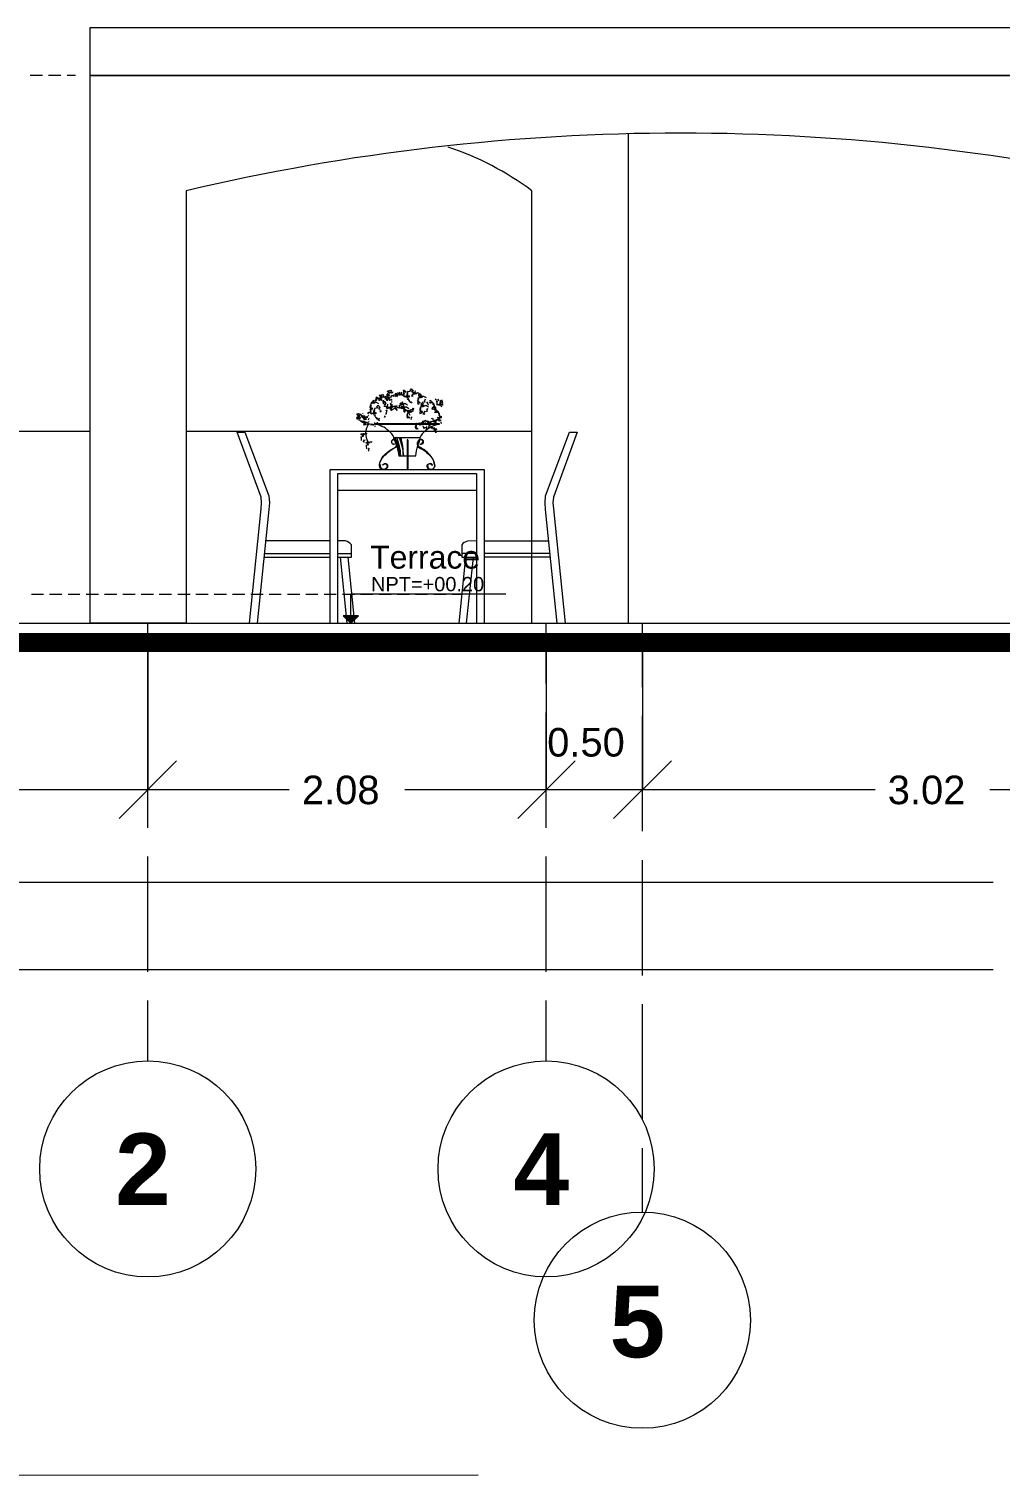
# Model space of a CAD drawing. Header units: metres. Extents: x 14 to 155, y 0 to 125.
# Drawn here: x 38.7 to 43.76, y 59.73 to 67.26 of the extents above; entities that cross this region are included whole.
import ezdxf

# ---------------------------------------------------------------- set-up
doc = ezdxf.new("R2010")
doc.units = ezdxf.units.M
doc.layers.add('PDF3_Geometry', color=9, linetype='Continuous', true_color=0x808080)
doc.layers.add('PDF3_Solid Fills', color=7, linetype='Continuous')
doc.layers.add('PDF3_Text', color=255, linetype='Continuous')
doc.styles.add('PDF Arial', font='arial.ttf')
doc.styles.add('PDF Arial Bold', font='arialbd.ttf')

msp = doc.modelspace()

# ---------------------------------------------------------------- linework, layer by layer
at = {"layer": 'PDF3_Geometry', "color": 0, "lineweight": 5}
msp.add_lwpolyline([(39.0215, 67.2695), (45.1685, 67.2697), (45.1685, 67.0201), (39.0215, 67.0198)], close=True, dxfattribs=at)
at = {"layer": 'PDF3_Geometry', "color": 0, "lineweight": 0}
for points in [[(38.7734, 67.0198), (38.7094, 67.0198)], [(38.8694, 67.0198), (38.8054, 67.0198)], [(38.9462, 67.0198), (38.9014, 67.0198)], [(40.5035, 65.3284), (40.5067, 65.3268), (40.5083, 65.3284), (40.5067, 65.3316), (40.5083, 65.3332), (40.5131, 65.3332), (40.5131, 65.3379), (40.5099, 65.3411), (40.5131, 65.3427), (40.5163, 65.3443), (40.5163, 65.3427), (40.5163, 65.3395), (40.521, 65.3395), (40.5243, 65.3395), (40.521, 65.3411), (40.521, 65.3363), (40.5243, 65.3363), (40.5259, 65.3411)], [(40.5195, 65.3427), (40.5115, 65.3459)], [(40.5195, 65.3411), (40.5163, 65.3459)], [(40.5258, 65.3268), (40.5274, 65.3316), (40.5242, 65.3348), (40.5274, 65.3363), (40.529, 65.3396), (40.529, 65.3363), (40.529, 65.3332), (40.5338, 65.3332), (40.5387, 65.3348), (40.5354, 65.3348), (40.5354, 65.33), (40.5387, 65.33), (40.5403, 65.3348), (40.5322, 65.3396), (40.529, 65.3444)], [(40.5258, 65.354), (40.5274, 65.3508), (40.5322, 65.354), (40.5274, 65.3556), (40.5354, 65.3556), (40.5338, 65.3508), (40.5338, 65.346), (40.5419, 65.3444), (40.5435, 65.3476), (40.5387, 65.346), (40.5371, 65.3476), (40.5403, 65.3508), (40.5338, 65.3508), (40.5419, 65.3588), (40.545, 65.3572), (40.545, 65.354), (40.5482, 65.354), (40.5498, 65.3588)], [(40.5466, 65.3603), (40.5498, 65.3556), (40.545, 65.3556), (40.5482, 65.3508), (40.5498, 65.3524), (40.5514, 65.3508), (40.5498, 65.3492), (40.5498, 65.346), (40.553, 65.346), (40.5579, 65.3492), (40.5563, 65.3508), (40.5611, 65.3492), (40.5611, 65.3444)], [(40.585, 65.3411), (40.5786, 65.3427), (40.577, 65.3379), (40.5738, 65.3379), (40.5754, 65.3411), (40.5706, 65.3427), (40.5643, 65.3348), (40.5643, 65.33), (40.5706, 65.3284), (40.5738, 65.3332), (40.569, 65.33), (40.5675, 65.3316), (40.569, 65.3348), (40.5643, 65.3348), (40.5659, 65.3395), (40.5579, 65.3395), (40.5611, 65.3379)], [(40.5675, 65.3492), (40.5675, 65.354), (40.5659, 65.3572), (40.5675, 65.3588), (40.5706, 65.3603), (40.5706, 65.3588), (40.5706, 65.3556), (40.5754, 65.3556), (40.5786, 65.3556), (40.5754, 65.3572), (40.5754, 65.3524), (40.5786, 65.3524), (40.5803, 65.3572), (40.5738, 65.3603), (40.5706, 65.3668)], [(40.5675, 65.3764), (40.569, 65.3732), (40.5722, 65.3764), (40.569, 65.378), (40.577, 65.378), (40.5754, 65.3732), (40.5754, 65.3684), (40.5819, 65.3668), (40.5851, 65.37), (40.5803, 65.3684), (40.5786, 65.37), (40.5803, 65.3732), (40.5754, 65.3732), (40.5819, 65.3812), (40.5867, 65.3796), (40.5851, 65.3764), (40.5883, 65.3764), (40.5899, 65.3812)], [(40.569, 65.3444), (40.5738, 65.3492), (40.577, 65.3444), (40.5786, 65.3396)], [(40.5867, 65.3828), (40.5899, 65.378), (40.5867, 65.378), (40.5883, 65.3732), (40.5899, 65.3748), (40.5915, 65.3732), (40.5899, 65.3716), (40.5899, 65.3684), (40.593, 65.3684), (40.5978, 65.3716), (40.5978, 65.3732)], [(40.5867, 65.3524), (40.5867, 65.3444)], [(40.5915, 65.346), (40.5883, 65.3524)], [(40.5946, 65.3524), (40.5915, 65.354), (40.5994, 65.354), (40.5978, 65.3492)], [(40.6026, 65.3508), (40.5978, 65.3492), (40.6042, 65.3572)], [(40.6043, 65.3572), (40.6091, 65.3556), (40.6075, 65.3524), (40.6123, 65.3524), (40.6139, 65.3572)], [(40.6075, 65.3635), (40.6091, 65.3604), (40.6123, 65.3635), (40.6091, 65.3651), (40.617, 65.3651), (40.6155, 65.3604), (40.6155, 65.3556), (40.6234, 65.354), (40.625, 65.3588), (40.6202, 65.3572), (40.6186, 65.3572), (40.6202, 65.3619), (40.6155, 65.3604), (40.6218, 65.3684)], [(40.6107, 65.3604), (40.6123, 65.3556), (40.6091, 65.354), (40.6107, 65.3508), (40.6139, 65.3524), (40.6139, 65.3492), (40.6139, 65.3475)], [(40.6218, 65.3476), (40.6202, 65.3492)], [(40.6218, 65.3683), (40.6266, 65.3667)], [(40.6267, 65.3667), (40.6251, 65.3635), (40.6299, 65.3635), (40.6315, 65.3683)], [(40.6283, 65.3716), (40.6315, 65.3668), (40.6267, 65.3652), (40.6283, 65.3604), (40.6315, 65.3636), (40.6315, 65.3604), (40.6315, 65.3588), (40.6315, 65.3572), (40.6331, 65.3556), (40.6395, 65.3588), (40.6379, 65.3604)], [(40.6395, 65.3716), (40.6426, 65.3668), (40.6379, 65.3652)], [(40.6379, 65.3651), (40.6411, 65.3619), (40.6426, 65.3635), (40.6442, 65.3619), (40.6426, 65.3604), (40.6426, 65.3572), (40.6458, 65.3556), (40.6506, 65.3588), (40.649, 65.3604)], [(40.6411, 65.3651), (40.6426, 65.3699)], [(40.6555, 65.3844), (40.6539, 65.3796), (40.6507, 65.3828), (40.6539, 65.3748), (40.6571, 65.378), (40.6507, 65.37), (40.6539, 65.3651), (40.6571, 65.3667), (40.6571, 65.3635), (40.6523, 65.3604), (40.6555, 65.3572), (40.6539, 65.3508), (40.6571, 65.3492), (40.6619, 65.3476), (40.6619, 65.3524), (40.6666, 65.3508), (40.6651, 65.3476), (40.6682, 65.3476)], [(40.6682, 65.3604), (40.6698, 65.3619), (40.673, 65.3619), (40.6746, 65.3604), (40.673, 65.354), (40.6714, 65.354), (40.673, 65.3508)], [(40.6731, 65.3635), (40.6763, 65.3635), (40.6763, 65.3604), (40.6731, 65.3588), (40.6731, 65.3556), (40.6683, 65.3524), (40.6699, 65.3492), (40.6715, 65.3475), (40.6731, 65.3492), (40.6747, 65.3524), (40.6779, 65.3508), (40.6811, 65.3492), (40.6795, 65.3492), (40.6795, 65.354), (40.6827, 65.3524), (40.6827, 65.346), (40.6747, 65.346), (40.6699, 65.3428)], [(40.6714, 65.3667), (40.673, 65.3635)], [(40.6795, 65.3732), (40.6747, 65.3748), (40.6747, 65.37), (40.6715, 65.3668)], [(40.6922, 65.3764), (40.6794, 65.3732)], [(40.6922, 65.3763), (40.6875, 65.3796), (40.6859, 65.3812), (40.6875, 65.3828), (40.6875, 65.3844), (40.6875, 65.3828), (40.6906, 65.3844), (40.6906, 65.386), (40.6891, 65.3875), (40.6906, 65.3891), (40.6954, 65.3875), (40.6986, 65.3875)], [(40.7051, 65.37), (40.7019, 65.3652), (40.7067, 65.3636), (40.7067, 65.3589), (40.7019, 65.3604), (40.6955, 65.354), (40.7003, 65.3524), (40.7019, 65.354), (40.6987, 65.3492), (40.6971, 65.3508)], [(40.7003, 65.37), (40.6987, 65.3732), (40.7019, 65.378), (40.7051, 65.378), (40.7019, 65.3828), (40.6987, 65.3828), (40.6987, 65.3876)], [(40.7051, 65.3667), (40.7003, 65.3699)], [(40.7178, 65.3748), (40.7131, 65.3764), (40.7115, 65.3732), (40.7099, 65.37), (40.7131, 65.3716), (40.7162, 65.3716), (40.7178, 65.3668), (40.7178, 65.3636), (40.7146, 65.3652), (40.7194, 65.3668), (40.721, 65.3636), (40.7162, 65.3604), (40.7115, 65.3668), (40.705, 65.37)], [(40.7419, 65.3588), (40.7308, 65.3667), (40.7259, 65.3667), (40.7275, 65.3715)], [(40.7355, 65.3524), (40.7323, 65.3476), (40.7371, 65.3476), (40.7371, 65.3412), (40.7323, 65.3428), (40.7259, 65.3379), (40.7307, 65.3364), (40.7323, 65.3364), (40.7291, 65.3332), (40.7275, 65.3348), (40.7275, 65.3284), (40.7307, 65.3284), (40.7275, 65.3236), (40.7259, 65.3268), (40.7275, 65.3188)], [(40.7402, 65.3588), (40.7371, 65.3604), (40.7323, 65.3604), (40.7323, 65.3572), (40.7307, 65.3556), (40.729, 65.3556), (40.7307, 65.3556)], [(40.7467, 65.3572), (40.7435, 65.3588), (40.7419, 65.3556), (40.7403, 65.3524), (40.7435, 65.354), (40.7451, 65.354), (40.7483, 65.3508), (40.7467, 65.346), (40.7451, 65.3476), (40.7499, 65.3508), (40.7515, 65.3476), (40.7467, 65.3427), (40.7419, 65.3492), (40.7356, 65.3524)], [(40.7371, 65.3604), (40.7371, 65.3604)], [(40.7451, 65.354), (40.7403, 65.3556), (40.7403, 65.3588)], [(40.7563, 65.3492), (40.7579, 65.354)], [(40.7723, 65.3427), (40.7595, 65.3491), (40.7563, 65.3491)], [(40.481, 65.2675), (40.4762, 65.2659), (40.4683, 65.2596), (40.473, 65.2675), (40.481, 65.2675), (40.4794, 65.2627)], [(40.4874, 65.3203), (40.4842, 65.3155), (40.489, 65.3155), (40.489, 65.3108), (40.4842, 65.3123), (40.4794, 65.3059), (40.4826, 65.3043), (40.4842, 65.3059), (40.481, 65.3011), (40.4794, 65.3027), (40.4794, 65.2979), (40.4826, 65.2963), (40.481, 65.2915), (40.4778, 65.2963), (40.481, 65.2883), (40.4842, 65.2899), (40.4778, 65.282), (40.481, 65.2788), (40.4826, 65.2804), (40.4842, 65.2771), (40.4794, 65.2739), (40.4826, 65.2691), (40.4794, 65.2627), (40.4842, 65.2612), (40.489, 65.2596), (40.489, 65.2643), (40.4938, 65.2627)], [(40.4923, 65.3219), (40.4955, 65.3219), (40.4986, 65.3235), (40.5002, 65.3187), (40.5002, 65.3139), (40.4986, 65.3171), (40.5018, 65.3187), (40.5034, 65.3155), (40.4986, 65.3123), (40.4939, 65.3187), (40.4875, 65.3203)], [(40.5034, 65.3284), (40.5002, 65.3252), (40.4955, 65.3284), (40.4939, 65.3252), (40.4923, 65.322)], [(40.5002, 65.2771), (40.5018, 65.2755), (40.5034, 65.2739), (40.5002, 65.2723), (40.5002, 65.2675), (40.4955, 65.2659), (40.497, 65.2627), (40.4986, 65.2596), (40.5002, 65.2627), (40.5018, 65.2643), (40.505, 65.2643), (40.5082, 65.2612), (40.505, 65.2612), (40.5066, 65.2659), (40.5098, 65.2659), (40.5098, 65.2596), (40.5018, 65.2596), (40.497, 65.2548)], [(40.4955, 65.2723), (40.497, 65.2739), (40.5002, 65.2755), (40.5018, 65.2723), (40.4986, 65.2659), (40.497, 65.2675), (40.5002, 65.2643)], [(40.5195, 65.2899), (40.505, 65.2868), (40.5018, 65.2868), (40.5018, 65.282), (40.4986, 65.2788), (40.5002, 65.2772)], [(40.5242, 65.3108), (40.513, 65.3171), (40.5082, 65.3187), (40.5098, 65.3235), (40.5082, 65.3283), (40.5098, 65.3283), (40.513, 65.33)], [(40.5258, 65.2996), (40.5226, 65.3012), (40.5179, 65.3012), (40.5163, 65.3012), (40.5179, 65.298), (40.5147, 65.2964), (40.513, 65.2932), (40.5147, 65.2932), (40.5195, 65.29)], [(40.5131, 65.33), (40.5147, 65.3316), (40.5131, 65.3332)], [(40.5226, 65.3012), (40.5226, 65.3012)], [(40.5322, 65.2788), (40.5274, 65.282), (40.5258, 65.2868), (40.529, 65.2915), (40.5322, 65.2899), (40.529, 65.2947), (40.5258, 65.2963), (40.5258, 65.2995)], [(40.5322, 65.2723), (40.537, 65.2707), (40.5354, 65.2755)], [(40.5355, 65.2675), (40.5323, 65.2723)], [(40.5466, 65.3139), (40.545, 65.3171)], [(40.5466, 65.3171), (40.5546, 65.3203), (40.5466, 65.3219), (40.5466, 65.33), (40.5514, 65.3235), (40.5546, 65.3203), (40.5546, 65.3251), (40.5578, 65.3219), (40.5562, 65.3155), (40.5611, 65.3139), (40.5578, 65.3123)], [(40.5611, 65.3108), (40.5611, 65.3123), (40.5611, 65.3108), (40.5579, 65.3123), (40.5579, 65.3092), (40.5579, 65.3044), (40.5467, 65.3139)], [(40.5514, 65.2996), (40.5594, 65.2996), (40.5594, 65.2948), (40.5562, 65.298), (40.5546, 65.298)], [(40.5562, 65.3379), (40.5578, 65.3348), (40.561, 65.3379)], [(40.5595, 65.258), (40.5643, 65.2596), (40.5643, 65.2659), (40.5675, 65.2788)], [(40.5643, 65.2883), (40.5675, 65.2899), (40.5675, 65.2852), (40.5659, 65.2931), (40.5675, 65.2995), (40.5691, 65.2931), (40.5706, 65.2979), (40.5706, 65.3044), (40.5738, 65.3092)], [(40.5738, 65.2915), (40.5738, 65.2883), (40.5786, 65.2915), (40.5738, 65.2931), (40.5834, 65.2931), (40.5818, 65.2883), (40.5818, 65.2852), (40.5883, 65.2819)], [(40.5786, 65.3395), (40.5754, 65.3395), (40.577, 65.3348), (40.5786, 65.3364), (40.5802, 65.3348), (40.5786, 65.3332), (40.5802, 65.33), (40.5818, 65.33)], [(40.5819, 65.33), (40.5883, 65.3332), (40.5867, 65.3348), (40.5899, 65.3332), (40.5915, 65.3284)], [(40.5883, 65.282), (40.5899, 65.2868), (40.5867, 65.2852), (40.5851, 65.2852), (40.5867, 65.2899), (40.5819, 65.2883), (40.5883, 65.2979), (40.5915, 65.2947), (40.5915, 65.2915), (40.5946, 65.2931)], [(40.5867, 65.2979), (40.5915, 65.3027), (40.5931, 65.2995), (40.5962, 65.2947), (40.5931, 65.2931), (40.5946, 65.2899)], [(40.5915, 65.3235), (40.5915, 65.3187)], [(40.5931, 65.306), (40.5915, 65.2996), (40.5946, 65.298)], [(40.5946, 65.3076), (40.5931, 65.3028)], [(40.5946, 65.2979), (40.5994, 65.2963), (40.601, 65.3011), (40.6042, 65.2995), (40.6026, 65.2963), (40.6058, 65.2963)], [(40.6059, 65.3012), (40.6075, 65.2996), (40.6091, 65.2964), (40.6107, 65.2996), (40.6123, 65.3012), (40.6171, 65.3012), (40.6203, 65.298), (40.6171, 65.298)], [(40.6202, 65.2963), (40.6123, 65.2947), (40.6074, 65.2915)], [(40.6107, 65.2883), (40.6123, 65.282), (40.6155, 65.2852)], [(40.6123, 65.2899), (40.6171, 65.2868)], [(40.6202, 65.2836), (40.6155, 65.2788)], [(40.6202, 65.2739), (40.6202, 65.2755)], [(40.6442, 65.3108), (40.6379, 65.3139), (40.6347, 65.3092), (40.6395, 65.3092), (40.6395, 65.3028), (40.6347, 65.3044), (40.6283, 65.2995), (40.6331, 65.2963), (40.6347, 65.2979), (40.6315, 65.2947), (40.6299, 65.2963), (40.6299, 65.2899), (40.6331, 65.2899)], [(40.6442, 65.2963), (40.6411, 65.2915), (40.6458, 65.2899), (40.6458, 65.2852), (40.6411, 65.2868)], [(40.6507, 65.3187), (40.6459, 65.3203), (40.6443, 65.3171), (40.6427, 65.3139), (40.6459, 65.3155), (40.6491, 65.3155), (40.6507, 65.3124), (40.6507, 65.3076), (40.6475, 65.3092), (40.6523, 65.3124), (40.6539, 65.3092), (40.6491, 65.3043), (40.6443, 65.3108)], [(40.6555, 65.3012), (40.6523, 65.3028), (40.6507, 65.2996), (40.6491, 65.2964), (40.6523, 65.298), (40.6539, 65.298), (40.6571, 65.2932), (40.6555, 65.2899), (40.6539, 65.2916), (40.6587, 65.2932), (40.6603, 65.2899), (40.6555, 65.2868), (40.6507, 65.2932), (40.6442, 65.2964)], [(40.6555, 65.2771), (40.6603, 65.2803), (40.6523, 65.2723), (40.6571, 65.2691), (40.6587, 65.2707), (40.6587, 65.2659)], [(40.6587, 65.2868), (40.6555, 65.282), (40.6539, 65.2868), (40.6555, 65.2772)], [(40.6747, 65.3044), (40.6635, 65.3108), (40.6587, 65.3108), (40.6603, 65.3155)], [(40.6635, 65.2723), (40.6651, 65.2771), (40.6635, 65.2787), (40.6603, 65.2755), (40.6603, 65.2803), (40.6635, 65.2819)], [(40.6811, 65.2852), (40.6682, 65.2931), (40.6651, 65.2931), (40.6666, 65.2979)], [(40.6731, 65.2771), (40.6779, 65.2755), (40.6811, 65.2739), (40.6779, 65.2691), (40.6811, 65.2691), (40.6811, 65.2644), (40.6763, 65.2644), (40.6715, 65.2596)], [(40.6731, 65.3395), (40.6747, 65.3332), (40.6779, 65.3364)], [(40.6747, 65.3411), (40.6795, 65.3379)], [(40.6827, 65.3332), (40.6779, 65.33)], [(40.6779, 65.2755), (40.6779, 65.2755)], [(40.6954, 65.2804), (40.6922, 65.2788), (40.6875, 65.2804), (40.6859, 65.2772), (40.6859, 65.2756), (40.6875, 65.2756), (40.6907, 65.2756), (40.6922, 65.2724), (40.6922, 65.2675), (40.6907, 65.2708), (40.6954, 65.2724), (40.697, 65.2692), (40.6907, 65.2659), (40.6859, 65.2724), (40.681, 65.274)], [(40.6827, 65.33), (40.6843, 65.322)], [(40.6827, 65.3252), (40.6827, 65.3268)], [(40.6843, 65.3219), (40.6891, 65.3235)], [(40.6891, 65.3252), (40.6906, 65.3204), (40.6875, 65.3204)], [(40.6875, 65.3203), (40.6922, 65.3171), (40.6954, 65.3203), (40.697, 65.3155), (40.6922, 65.3155)], [(40.7051, 65.2852), (40.7003, 65.2868), (40.7003, 65.2836), (40.7003, 65.2804), (40.6987, 65.2804), (40.6955, 65.2804)], [(40.7051, 65.2707), (40.7003, 65.2723), (40.7035, 65.2755), (40.7003, 65.2803), (40.7035, 65.2819), (40.7051, 65.2819)], [(40.7051, 65.282), (40.7067, 65.2852), (40.7051, 65.2868), (40.7067, 65.2899)], [(40.7275, 65.3187), (40.7323, 65.3219), (40.7259, 65.3139), (40.7291, 65.3091), (40.7307, 65.3108), (40.7307, 65.3075)], [(40.7402, 65.2707), (40.7434, 65.2739), (40.7371, 65.2659), (40.7402, 65.2612), (40.7434, 65.2628)], [(40.7435, 65.3044), (40.7451, 65.306), (40.7467, 65.306), (40.7483, 65.3044), (40.7435, 65.2996), (40.7483, 65.2996), (40.7483, 65.2932), (40.7435, 65.2948), (40.7387, 65.2884), (40.7419, 65.2868), (40.7435, 65.2884), (40.7403, 65.2836), (40.7387, 65.2868), (40.7387, 65.2804), (40.7419, 65.2804), (40.7403, 65.2756), (40.7387, 65.2788), (40.7403, 65.2708)], [(40.7659, 65.3203), (40.7531, 65.3171), (40.7499, 65.3187), (40.7499, 65.3139), (40.7451, 65.3108), (40.7467, 65.3076), (40.7499, 65.3076), (40.7499, 65.3044), (40.7467, 65.3028)], [(40.7595, 65.3092), (40.7547, 65.3108), (40.7531, 65.3076), (40.7531, 65.3044), (40.7547, 65.306), (40.7579, 65.306), (40.7595, 65.3012), (40.7595, 65.298), (40.7579, 65.2996), (40.7611, 65.3012), (40.7627, 65.298), (40.7579, 65.2947), (40.7531, 65.3012), (40.7482, 65.3044)], [(40.7691, 65.3316), (40.7643, 65.3332), (40.7643, 65.3316), (40.7643, 65.33), (40.7643, 65.3284), (40.7627, 65.3268), (40.7612, 65.3284), (40.7627, 65.3268), (40.7612, 65.3252), (40.7627, 65.3236), (40.7659, 65.3204)], [(40.7659, 65.2691), (40.7612, 65.2707), (40.7612, 65.2659)], [(40.7787, 65.2723), (40.7658, 65.2691)], [(40.7835, 65.2931), (40.7723, 65.3011), (40.7674, 65.3011)], [(40.7675, 65.3012), (40.7691, 65.306)], [(40.7803, 65.3044), (40.7835, 65.3076), (40.7803, 65.3108), (40.7803, 65.3155), (40.7771, 65.3155), (40.7739, 65.3155), (40.7723, 65.3155), (40.7739, 65.3187)], [(40.7819, 65.2836), (40.7771, 65.2852), (40.7755, 65.2836), (40.7771, 65.282), (40.7771, 65.2804), (40.7739, 65.2788), (40.7739, 65.2804), (40.7739, 65.2788), (40.7723, 65.2772)], [(40.7771, 65.3219), (40.7771, 65.3187), (40.7755, 65.3171), (40.7739, 65.3171)], [(40.7819, 65.2836), (40.7819, 65.2836)], [(40.8155, 65.2915), (40.8155, 65.2979), (40.8123, 65.2947), (40.8076, 65.2995), (40.8139, 65.3011), (40.8123, 65.3092), (40.8092, 65.3076), (40.8076, 65.306), (40.8076, 65.3108), (40.8107, 65.3108), (40.806, 65.314), (40.8043, 65.3124), (40.8027, 65.3187), (40.8059, 65.3171), (40.7995, 65.3219), (40.7979, 65.3171), (40.7979, 65.3267), (40.7915, 65.3283), (40.7915, 65.3251), (40.7883, 65.3267)], [(40.8203, 65.2947), (40.8203, 65.2931), (40.8187, 65.29), (40.8155, 65.2915), (40.8107, 65.29), (40.8028, 65.2915), (40.8012, 65.2852), (40.8044, 65.2836), (40.806, 65.2884), (40.8044, 65.2884), (40.806, 65.2852), (40.8107, 65.2836), (40.8123, 65.2852), (40.8139, 65.2884), (40.8155, 65.2852), (40.8155, 65.282), (40.8107, 65.2804)], [(40.8219, 65.2836), (40.8219, 65.29), (40.8187, 65.2884), (40.8171, 65.2884), (40.8155, 65.29), (40.8155, 65.2931)], [(40.8331, 65.2644), (40.8315, 65.2691), (40.8347, 65.2675), (40.8283, 65.2723), (40.8267, 65.2675), (40.8267, 65.2788), (40.8203, 65.2788), (40.8203, 65.2756), (40.8171, 65.2788)], [(40.8187, 65.3364), (40.8203, 65.3348), (40.8251, 65.3316)], [(40.8235, 65.3268), (40.8267, 65.3236)], [(40.8267, 65.3235), (40.8283, 65.3251), (40.8299, 65.3219), (40.8251, 65.3187), (40.8283, 65.314), (40.8251, 65.3075), (40.8299, 65.3075), (40.8347, 65.3059), (40.8347, 65.3091), (40.8395, 65.3075), (40.8378, 65.3059), (40.8411, 65.3059)], [(40.8379, 65.33), (40.8347, 65.3268), (40.8347, 65.3316), (40.8347, 65.3332), (40.83, 65.33)], [(40.8443, 65.3235), (40.8459, 65.3219), (40.8475, 65.3203), (40.8491, 65.3187), (40.8459, 65.3171), (40.8459, 65.314), (40.8411, 65.3108), (40.8427, 65.3076), (40.8443, 65.306), (40.8459, 65.3076), (40.8475, 65.3108), (40.8507, 65.3092), (40.8539, 65.3076), (40.8507, 65.306), (40.8523, 65.3108), (40.8555, 65.3108), (40.8555, 65.3044), (40.8475, 65.3044), (40.8427, 65.3012)], [(40.8411, 65.3187), (40.8427, 65.3203), (40.8459, 65.3203), (40.8475, 65.3171), (40.8443, 65.3124), (40.8427, 65.3124), (40.8459, 65.3092)], [(40.8523, 65.3316), (40.8523, 65.33), (40.8507, 65.3268), (40.8475, 65.3284), (40.8443, 65.3236)], [(40.8555, 65.3252), (40.8523, 65.3252), (40.8491, 65.3252), (40.8475, 65.3268), (40.8491, 65.33)], [(40.8475, 65.2979), (40.8523, 65.2963)], [(40.8539, 65.3155), (40.8587, 65.3171), (40.8555, 65.3203), (40.8555, 65.3251)], [(40.4122, 65.2435), (40.417, 65.2451), (40.4186, 65.2419), (40.4186, 65.2387), (40.417, 65.2403), (40.4138, 65.2403), (40.4106, 65.2372), (40.4106, 65.2324), (40.4138, 65.2356), (40.409, 65.2372)], [(40.4106, 65.2307), (40.417, 65.2355), (40.4235, 65.2371)], [(40.4154, 65.2484), (40.4122, 65.258), (40.4138, 65.2612)], [(40.4122, 65.2531), (40.4122, 65.2579), (40.417, 65.2547)], [(40.4138, 65.2467), (40.417, 65.2403), (40.4202, 65.2435), (40.425, 65.2467), (40.4202, 65.2499)], [(40.4154, 65.2483), (40.4202, 65.2483), (40.4202, 65.2515), (40.4234, 65.2499), (40.4234, 65.2435), (40.4282, 65.2451)], [(40.417, 65.2596), (40.417, 65.2548)], [(40.4219, 65.2612), (40.4219, 65.2564), (40.4187, 65.2596), (40.4171, 65.2596)], [(40.4203, 65.2499), (40.425, 65.2515), (40.425, 65.2499), (40.4266, 65.2515), (40.4266, 65.2531), (40.4282, 65.2563)], [(40.4235, 65.2372), (40.425, 65.2308), (40.4219, 65.2324), (40.4203, 65.226), (40.425, 65.2276)], [(40.4282, 65.2564), (40.4314, 65.2564), (40.4346, 65.25)], [(40.4282, 65.2227), (40.4314, 65.2243)], [(40.4314, 65.2372), (40.4298, 65.2387)], [(40.4314, 65.2259), (40.433, 65.2211), (40.4314, 65.2211), (40.4346, 65.2179), (40.4378, 65.2211), (40.4394, 65.2163), (40.4362, 65.2163), (40.4442, 65.2132), (40.4442, 65.2179)], [(40.4346, 65.2499), (40.433, 65.2499), (40.4378, 65.2499), (40.4394, 65.2531)], [(40.4346, 65.2451), (40.4378, 65.2467), (40.4394, 65.2419), (40.4362, 65.2419), (40.4426, 65.2387), (40.4426, 65.2435), (40.4458, 65.2483), (40.4522, 65.2467), (40.4522, 65.2419), (40.449, 65.2451), (40.4475, 65.2451), (40.4475, 65.2403), (40.4426, 65.2435), (40.4458, 65.2339)], [(40.4362, 65.2483), (40.4394, 65.2435), (40.4394, 65.2483)], [(40.4394, 65.2227), (40.4474, 65.2211)], [(40.441, 65.258), (40.4426, 65.2627)], [(40.4459, 65.2515), (40.4506, 65.2419), (40.4459, 65.2387), (40.4443, 65.2419), (40.4427, 65.2371), (40.4475, 65.2339)], [(40.4443, 65.234), (40.4475, 65.2276), (40.4506, 65.2292)], [(40.4522, 65.2211), (40.4538, 65.2163), (40.449, 65.2195), (40.4475, 65.2195), (40.449, 65.2147), (40.4443, 65.2179), (40.4459, 65.2067), (40.4522, 65.2083), (40.4522, 65.2115), (40.4554, 65.2083), (40.4554, 65.2035), (40.4603, 65.2035)], [(40.4443, 65.2179), (40.4459, 65.2211)], [(40.4443, 65.2067), (40.4475, 65.2003), (40.4506, 65.2035), (40.4554, 65.2067), (40.4522, 65.2099)], [(40.4459, 65.234), (40.4506, 65.234), (40.4506, 65.2372), (40.4538, 65.2356), (40.4538, 65.2308)], [(40.4506, 65.2291), (40.4554, 65.2323), (40.4522, 65.2355)], [(40.4522, 65.2356), (40.4554, 65.2387), (40.457, 65.2356), (40.4586, 65.2372), (40.4586, 65.2387), (40.4586, 65.2419), (40.4618, 65.2419)], [(40.4522, 65.21), (40.4554, 65.2116), (40.457, 65.21), (40.4586, 65.2116), (40.4586, 65.2132), (40.4602, 65.2147), (40.4618, 65.2147), (40.4666, 65.21)], [(40.4538, 65.2307), (40.4602, 65.2307)], [(40.457, 65.2051), (40.457, 65.2179)], [(40.4602, 65.2467), (40.4634, 65.2419), (40.4618, 65.2419), (40.4666, 65.2419), (40.4682, 65.2451)], [(40.4667, 65.21), (40.4651, 65.21), (40.4683, 65.21), (40.4715, 65.2132)], [(40.4667, 65.2051), (40.4683, 65.2067), (40.4715, 65.2019), (40.4667, 65.2019)], [(40.4683, 65.2019), (40.4683, 65.2067), (40.4699, 65.2067), (40.4715, 65.2051), (40.473, 65.2051), (40.4746, 65.2067), (40.4746, 65.2083), (40.4746, 65.2067), (40.4778, 65.2067), (40.4778, 65.2051)], [(40.4715, 65.2499), (40.473, 65.2531)], [(40.4715, 65.2275), (40.4746, 65.2355)], [(40.473, 65.2179), (40.4746, 65.2211)], [(40.4826, 65.2003), (40.4842, 65.2051), (40.4858, 65.2067), (40.4874, 65.2051), (40.4874, 65.2035), (40.4906, 65.2051), (40.4906, 65.2067), (40.4906, 65.2051), (40.4938, 65.2051), (40.4938, 65.2035), (40.4938, 65.1987)], [(40.4826, 65.2003), (40.4826, 65.2003)], [(40.4939, 65.2627), (40.4923, 65.2612), (40.4955, 65.2596)], [(40.4939, 65.1987), (40.5034, 65.2083), (40.5034, 65.2131)], [(40.5002, 65.2515), (40.5018, 65.2467), (40.505, 65.2499)], [(40.5018, 65.2531), (40.5066, 65.2499)], [(40.5018, 65.1955), (40.5066, 65.1955), (40.5066, 65.1939)], [(40.5082, 65.2467), (40.505, 65.2435)], [(40.5098, 65.2419), (40.5114, 65.234), (40.5162, 65.2372)], [(40.5098, 65.2372), (40.5098, 65.2403)], [(40.5163, 65.2387), (40.5179, 65.234), (40.5147, 65.2324), (40.5195, 65.2308), (40.5211, 65.2324), (40.5242, 65.2276), (40.5195, 65.2276), (40.5275, 65.2244)], [(40.5179, 65.21), (40.5179, 65.2147)], [(40.5242, 65.2083), (40.5226, 65.2067), (40.5274, 65.2019)], [(40.5242, 65.234), (40.5306, 65.234)], [(40.5546, 65.2403), (40.5594, 65.2483)], [(40.6747, 65.2499), (40.6731, 65.2451), (40.6715, 65.2499), (40.6731, 65.2403), (40.6763, 65.2435), (40.6699, 65.2356)], [(40.6714, 65.2596), (40.6746, 65.258), (40.6762, 65.258)], [(40.6763, 65.258), (40.6731, 65.2548), (40.6715, 65.2564), (40.6715, 65.2516), (40.6747, 65.25)], [(40.6938, 65.2356), (40.6907, 65.2324), (40.6922, 65.2308)], [(40.6922, 65.2307), (40.6954, 65.2291)], [(40.6987, 65.2403), (40.6939, 65.2403), (40.6939, 65.2356)], [(40.7211, 65.21), (40.7243, 65.21), (40.7259, 65.2052), (40.7195, 65.2068), (40.7147, 65.2004), (40.7179, 65.1988), (40.7211, 65.2004), (40.7179, 65.1955), (40.7163, 65.1971), (40.7163, 65.1923), (40.7195, 65.1923), (40.7163, 65.1876), (40.7147, 65.1908), (40.7163, 65.1828)], [(40.7355, 65.21), (40.7339, 65.2116)], [(40.7402, 65.21), (40.7355, 65.2068)], [(40.7419, 65.2067), (40.7451, 65.2067), (40.7467, 65.2019), (40.7403, 65.2035), (40.7356, 65.1971)], [(40.7563, 65.2164), (40.7515, 65.2179), (40.7499, 65.2164), (40.7499, 65.2132), (40.7515, 65.2132), (40.7547, 65.2148), (40.7563, 65.21), (40.7563, 65.2052), (40.7547, 65.2084), (40.7595, 65.21), (40.7611, 65.2068), (40.7563, 65.2036), (40.7499, 65.21), (40.7451, 65.2116), (40.7419, 65.2068)], [(40.7435, 65.2628), (40.7435, 65.2596)], [(40.7499, 65.21), (40.7515, 65.21)], [(40.7819, 65.2132), (40.7835, 65.2195), (40.7771, 65.2211), (40.7787, 65.2179), (40.7739, 65.2164), (40.7739, 65.2211), (40.7658, 65.2243), (40.7658, 65.2211), (40.7674, 65.2195), (40.7627, 65.2211), (40.7642, 65.2227), (40.7579, 65.2211), (40.7595, 65.2179), (40.7531, 65.2195), (40.7563, 65.2227)], [(40.7531, 65.2148), (40.7547, 65.2116)], [(40.7547, 65.2564), (40.7563, 65.258), (40.7595, 65.258), (40.7611, 65.2564)], [(40.7739, 65.1811), (40.7739, 65.1859), (40.7723, 65.1875), (40.7707, 65.1859), (40.7691, 65.1859), (40.7659, 65.1875), (40.7675, 65.1891), (40.7659, 65.1875), (40.7643, 65.1891), (40.7627, 65.1859), (40.7611, 65.1811), (40.7547, 65.1939), (40.7547, 65.1971)], [(40.7611, 65.2659), (40.7579, 65.2612), (40.7595, 65.2596), (40.7627, 65.258), (40.7627, 65.2564), (40.7595, 65.2548)], [(40.7659, 65.21), (40.7675, 65.2148)], [(40.7691, 65.2083), (40.7659, 65.2099)], [(40.7739, 65.1924), (40.7723, 65.1924), (40.7739, 65.1892)], [(40.7771, 65.2067), (40.7819, 65.2131)], [(40.7883, 65.2116), (40.7852, 65.2084), (40.7804, 65.2068), (40.782, 65.21), (40.7852, 65.2052), (40.782, 65.2036), (40.7772, 65.2068)], [(40.7835, 65.1827), (40.7867, 65.1955), (40.7867, 65.2003), (40.7914, 65.1987)], [(40.7915, 65.21), (40.7915, 65.2148), (40.7883, 65.2148), (40.7852, 65.2164), (40.7868, 65.2132)], [(40.7867, 65.2132), (40.7883, 65.2116)], [(40.8459, 65.2275), (40.8459, 65.2227), (40.8411, 65.2211), (40.8411, 65.2275), (40.8348, 65.2307), (40.8348, 65.2259), (40.8348, 65.2243), (40.8299, 65.2259), (40.8315, 65.2291), (40.8267, 65.2275), (40.8267, 65.2243), (40.8219, 65.2243), (40.8251, 65.2275), (40.8171, 65.2243), (40.8219, 65.2211), (40.8155, 65.2179), (40.8203, 65.2164), (40.8187, 65.2148), (40.8139, 65.2148), (40.8171, 65.2116), (40.8235, 65.2164), (40.8219, 65.2211), (40.8108, 65.2243), (40.8092, 65.2211), (40.8108, 65.2179), (40.8076, 65.2164), (40.8044, 65.2211), (40.7995, 65.2164), (40.7931, 65.2164), (40.7931, 65.2132), (40.7931, 65.2068)], [(40.7931, 65.2067), (40.7979, 65.2083), (40.7979, 65.2035), (40.7947, 65.2051), (40.7947, 65.2019)], [(40.7995, 65.2372), (40.8011, 65.2324), (40.8043, 65.2356)], [(40.8091, 65.2324), (40.8043, 65.2292)], [(40.8075, 65.2051), (40.8091, 65.2035)], [(40.8091, 65.2243), (40.8107, 65.2259)], [(40.8108, 65.2275), (40.8123, 65.2195), (40.8155, 65.2227)], [(40.8155, 65.2243), (40.8171, 65.2195), (40.8139, 65.2195), (40.8187, 65.2164), (40.8219, 65.2179), (40.8235, 65.2132), (40.8203, 65.2148)], [(40.8395, 65.2324), (40.8443, 65.234), (40.8427, 65.2372), (40.8427, 65.2388), (40.8411, 65.2372), (40.8395, 65.234), (40.8348, 65.2372), (40.8332, 65.2404), (40.8348, 65.2388), (40.8332, 65.2356), (40.83, 65.2356), (40.8316, 65.2419), (40.8395, 65.2404), (40.8443, 65.2435), (40.8443, 65.2499), (40.8411, 65.2467), (40.8363, 65.2499), (40.8411, 65.2531), (40.8411, 65.2612), (40.8379, 65.2596), (40.8363, 65.2564), (40.8363, 65.2628), (40.8395, 65.2628), (40.8348, 65.2659), (40.8332, 65.2644)], [(40.8491, 65.2467), (40.8491, 65.2435), (40.8475, 65.2419), (40.8443, 65.2419)], [(40.8507, 65.2356), (40.8507, 65.2404), (40.8475, 65.2404), (40.8459, 65.2404), (40.8443, 65.2404), (40.8443, 65.2435)], [(40.8507, 65.2083), (40.8459, 65.2131)], [(40.8491, 65.2132), (40.8507, 65.2148)], [(39.8506, 64.1696), (39.9114, 64.765), (39.9146, 64.7954), (39.9114, 64.8258), (39.7865, 65.1634), (39.8265, 65.1634), (39.9513, 64.8322), (39.9546, 64.7954), (39.9513, 64.7602), (39.8906, 64.1696)], [(40.4346, 65.1379), (40.4298, 65.1379)], [(40.433, 65.1491), (40.433, 65.1539), (40.4362, 65.1539), (40.4394, 65.1539), (40.4378, 65.1507), (40.4362, 65.1491), (40.4394, 65.1459), (40.4426, 65.1443), (40.441, 65.1459), (40.4378, 65.1427), (40.4394, 65.1411), (40.4458, 65.1443), (40.4426, 65.1507), (40.4426, 65.1571), (40.449, 65.1571), (40.4474, 65.1539), (40.4506, 65.1507), (40.4521, 65.1571), (40.4602, 65.1587), (40.4602, 65.1539), (40.4586, 65.1523)], [(40.4346, 65.1203), (40.4346, 65.1348), (40.4346, 65.138)], [(40.4475, 65.1091), (40.4475, 65.1123), (40.4443, 65.1139), (40.4443, 65.1171), (40.4459, 65.1218), (40.4475, 65.1234), (40.4491, 65.1218), (40.4506, 65.1202), (40.4522, 65.1218), (40.4522, 65.1234), (40.4522, 65.1218)], [(40.4443, 65.1171), (40.4443, 65.1171)], [(40.6762, 65.1235), (40.6714, 65.1235), (40.6714, 64.9699)], [(40.6763, 65.1235), (40.6763, 64.9699)], [(40.7162, 65.1827), (40.7194, 65.1859)], [(40.7259, 65.1811), (40.7243, 65.1827), (40.7211, 65.1795), (40.7195, 65.1859), (40.7243, 65.1859), (40.7275, 65.1795)], [(40.8251, 65.1747), (40.8267, 65.1795), (40.8235, 65.1795), (40.8203, 65.1795), (40.8219, 65.1779), (40.8219, 65.1747), (40.8187, 65.1715), (40.8155, 65.1715), (40.8171, 65.1731), (40.8203, 65.1699), (40.8171, 65.1683), (40.8123, 65.1715), (40.8171, 65.1779), (40.8171, 65.1843), (40.8123, 65.1859), (40.8123, 65.1827), (40.8076, 65.1795), (40.8076, 65.1859), (40.8011, 65.1891), (40.7995, 65.1843), (40.8011, 65.1827), (40.7963, 65.1859), (40.7979, 65.1875)], [(40.8203, 65.1636), (40.8251, 65.1636)], [(40.8219, 65.1603), (40.8203, 65.1635)], [(41.4541, 64.1697), (41.3933, 64.7603), (41.3901, 64.7954), (41.3933, 64.8323), (41.5181, 65.1635), (41.5582, 65.1635), (41.4333, 64.8259), (41.4301, 64.7954), (41.4333, 64.765), (41.4942, 64.1697)], [(40.4618, 65.0771), (40.4602, 65.09), (40.4618, 65.0947), (40.457, 65.0947)], [(40.4586, 65.1059), (40.4602, 65.1107), (40.4634, 65.1107), (40.4666, 65.1091), (40.4634, 65.1075), (40.4618, 65.1059), (40.465, 65.1027), (40.4682, 65.0995), (40.4682, 65.1027), (40.4634, 65.0995), (40.4666, 65.0963), (40.4715, 65.0995), (40.4682, 65.1075), (40.4682, 65.1139)], [(40.4762, 65.0771), (40.4746, 65.0771), (40.4731, 65.0787), (40.4715, 65.0787), (40.4715, 65.0739), (40.4699, 65.0707)], [(40.4731, 65.0643), (40.4731, 65.0691), (40.4699, 65.0706)], [(40.2714, 64.1697), (40.2714, 64.9699), (41.0732, 64.9699), (41.0732, 64.1697)], [(40.3115, 64.1697), (40.3114, 64.949), (41.0331, 64.9491), (41.0332, 64.1697)], [(40.3114, 64.861), (41.0331, 64.861)], [(40.273, 64.597), (39.9337, 64.597)], [(41.0716, 64.597), (41.4109, 64.597)], [(39.9273, 64.5314), (40.2714, 64.5314)], [(40.3114, 64.5314), (40.3819, 64.5314)], [(41.0332, 64.5314), (40.9564, 64.5314)], [(41.4173, 64.5314), (41.0732, 64.5314)], [(39.9257, 64.5121), (40.2714, 64.5121)], [(40.3226, 64.5121), (40.3579, 64.1697)], [(40.3626, 64.5122), (40.3979, 64.1697)], [(40.9756, 64.5122), (40.9404, 64.1697)], [(41.0155, 64.5122), (40.9803, 64.1697)], [(41.4189, 64.5122), (41.0732, 64.5122)], [(38.7783, 64.3185), (38.7159, 64.3185)], [(38.8743, 64.3185), (38.8103, 64.3185)], [(38.9687, 64.3185), (38.9063, 64.3185)], [(39.0647, 64.3185), (39.0007, 64.3185)], [(39.1608, 64.3185), (39.0968, 64.3185)], [(39.2552, 64.3185), (39.1912, 64.3185)], [(39.3512, 64.3185), (39.2872, 64.3185)], [(39.4456, 64.3185), (39.3816, 64.3185)], [(39.5416, 64.3185), (39.4776, 64.3185)], [(39.636, 64.3185), (39.572, 64.3185)], [(39.7321, 64.3185), (39.6681, 64.3185)], [(39.8266, 64.3185), (39.7625, 64.3185)], [(39.9226, 64.3185), (39.8585, 64.3185)], [(40.017, 64.3185), (39.9545, 64.3185)], [(40.113, 64.3185), (40.0489, 64.3185)], [(40.2074, 64.3185), (40.1449, 64.3185)], [(40.3034, 64.3185), (40.2394, 64.3185)], [(40.3979, 64.3185), (40.3355, 64.3185)], [(40.3787, 64.2081), (40.3787, 64.1697), (40.3787, 64.3217), (41.1868, 64.3218)], [(40.4939, 64.3186), (40.4299, 64.3186)], [(40.5883, 64.3186), (40.5259, 64.3186)], [(40.6843, 64.3186), (40.6203, 64.3186)], [(40.7787, 64.3186), (40.7163, 64.3186)], [(40.8747, 64.3186), (40.8107, 64.3186)], [(40.958, 64.3186), (40.9068, 64.3186)], [(39.3225, 63.8544), (39.3224, 64.1697)], [(41.3965, 63.8545), (41.3965, 64.1698)], [(41.8974, 63.8353), (41.8974, 64.1698)], [(41.3965, 64.0945), (41.3965, 63.3024)], [(41.8974, 64.0945), (41.8974, 63.3024)], [(39.3225, 63.1038), (39.3225, 63.704)], [(41.3965, 63.1039), (41.3965, 63.704)], [(41.8974, 63.0863), (41.8974, 63.6864)], [(41.3965, 63.6224), (41.3965, 63.3023)], [(41.8974, 63.6224), (41.8974, 63.3023)], [(40.0586, 63.3022), (39.3225, 63.3022), (35.16, 63.3021)], [(43.1089, 63.3024), (41.8974, 63.3023), (41.3965, 63.3023), (40.6603, 63.3023)], [(46.3337, 63.3025), (44.9189, 63.3024), (43.7059, 63.3024)], [(39.3225, 62.3548), (39.3225, 62.9549)], [(41.3965, 62.3549), (41.3965, 62.955)], [(41.8975, 62.3357), (41.8974, 62.9358)], [(30.4021, 62.8202), (43.7234, 62.8207)], [(30.3269, 62.3657), (43.7234, 62.3662)], [(39.3225, 61.8907), (39.3225, 62.2044)], [(41.3966, 61.8908), (41.3965, 62.2045)], [(41.8975, 61.5852), (41.8975, 62.1853)], [(41.8975, 61.1019), (41.8975, 61.4364)], [(28.1649, 59.7346), (41.0414, 59.7351)]]:
    msp.add_lwpolyline(points, dxfattribs=at)
at = {"layer": 'PDF3_Geometry', "color": 0, "lineweight": 5}
msp.add_lwpolyline([(39.5223, 66.4197), (39.5224, 64.1696), (39.0215, 64.1696), (39.0214, 67.0198), (39.5223, 67.0199), (45.1684, 67.0201), (45.1685, 64.1699), (44.6691, 64.1698), (44.6691, 66.4199, 0.116621)], format="xyb", close=True, dxfattribs=at)
for points in [[(41.8221, 66.7159), (41.8222, 64.1697)], [(30.6261, 65.168), (39.0216, 65.1683)], [(39.5224, 65.1683), (41.3212, 65.1684)], [(29.8019, 63.9693), (37.0211, 63.9696), (37.0211, 64.1696), (41.8222, 64.1698), (45.1685, 64.1699), (45.1685, 63.9699), (48.1724, 63.97), (48.1724, 64.1701), (48.6717, 64.1701), (60.8232, 63.9705), (62.0442, 63.9705)]]:
    msp.add_lwpolyline(points, dxfattribs=at)
msp.add_lwpolyline([(41.3213, 64.1697), (41.3213, 64.5122), (41.3212, 66.4198, 0.082417), (40.8857, 66.6469)], format="xyb", dxfattribs=at)
at = {"layer": 'PDF3_Geometry', "color": 0, "lineweight": 0}
for points in [[(40.6651, 65.3716), (40.6619, 65.37), (40.6619, 65.3748), (40.6571, 65.3716), (40.6571, 65.378), (40.6619, 65.3796)], [(40.489, 65.2868), (40.489, 65.2883), (40.4842, 65.2852), (40.4842, 65.2899), (40.489, 65.2915), (40.4922, 65.2852), (40.489, 65.282)], [(40.5627, 65.2755), (40.5675, 65.2787), (40.5627, 65.2739)], [(40.5899, 65.306), (40.5851, 65.3139), (40.5851, 65.306), (40.5931, 65.3028)], [(40.7371, 65.3187), (40.7355, 65.3187), (40.7323, 65.3155), (40.7323, 65.3219), (40.7355, 65.3219), (40.7402, 65.3155), (40.7355, 65.3139)], [(40.7483, 65.2691), (40.7483, 65.2707), (40.7435, 65.2675), (40.7435, 65.2739), (40.7483, 65.2739), (40.7515, 65.2675), (40.7483, 65.2644)], [(40.7915, 65.3155), (40.7931, 65.3155), (40.7947, 65.3203), (40.7979, 65.3171), (40.7963, 65.314), (40.7883, 65.3155), (40.7899, 65.3203)], [(40.8203, 65.2675), (40.8219, 65.2659), (40.8219, 65.2723), (40.8267, 65.2675), (40.8251, 65.2644), (40.8171, 65.2659), (40.8187, 65.2707)], [(40.8395, 65.2083), (40.8395, 65.2035), (40.505, 65.2035), (40.505, 65.2083)], [(40.6843, 65.2372), (40.6811, 65.2356), (40.6811, 65.2403), (40.6811, 65.2419), (40.6779, 65.2388), (40.6763, 65.2435), (40.6811, 65.2451)], [(40.3386, 64.2081), (40.4186, 64.2081), (40.3787, 64.1697)], [(40.3787, 64.1697), (40.4187, 64.2081), (40.3386, 64.2081)], [(39.3225, 63.3023), (39.3224, 64.0944)], [(39.172, 63.1518), (39.4713, 63.4527)], [(41.2477, 63.1519), (41.547, 63.4528)], [(42.0478, 63.4528), (41.747, 63.1519)]]:
    msp.add_lwpolyline(points, close=True, dxfattribs=at)
for points in [[(40.4717, 65.206, 0.309792), (40.4683, 65.1139), (40.4746, 65.1139), (40.4731, 65.1107), (40.4778, 65.1075), (40.4794, 65.1123), (40.4858, 65.1155), (40.4858, 65.1107), (40.4842, 65.1091)], [(40.6166, 65.0959, 0.031279), (40.6026, 65.1331), (40.7418, 65.1363), (40.6043, 65.1338, 0.134028), (40.575, 65.1712, 0.149771), (40.5018, 65.2051), (40.5147, 65.2099), (40.5179, 65.2099)], [(40.8383, 65.2039, 0.149771), (40.768, 65.1713, 0.132852), (40.7386, 65.1338, 0.011028), (40.7373, 65.1243, 0.6784), (40.7424, 65.0792, -0.080391), (40.7824, 65.0498, -0.184892), (40.8144, 64.994, 0.184892), (40.7861, 65.0491, 0.080391), (40.7477, 65.0803, -0.6784), (40.7395, 65.1248)], [(40.533, 64.995, 0.835827), (40.5688, 64.9776, 1.144902), (40.5467, 64.9923), (40.5435, 64.9923, -1.144902), (40.564, 64.9776, -0.835827), (40.5281, 64.995, -0.184892), (40.5632, 65.0491, -0.080391), (40.6032, 65.0803, 0.680053), (40.6115, 65.1249)], [(40.5285, 64.994, -0.184892), (40.5589, 65.0498, -0.080391), (40.599, 65.0792, 0.680053), (40.6067, 65.1249, 1.366519), (40.607, 65.1012, -1.366519), (40.607, 65.1239)], [(40.6294, 65.1377, -0.083552), (40.6523, 65.0406, 0.06533), (40.6399, 65.1363)], [(40.618, 65.0909, -0.038696), (40.6283, 65.0403), (40.6715, 65.0403)], [(40.6763, 65.0403), (40.7179, 65.0403, -0.041571), (40.7275, 65.0926)], [(40.3114, 64.5121), (40.3819, 64.5122), (40.3819, 64.5762, 0.188159), (40.3515, 64.597), (40.3114, 64.597)], [(41.0332, 64.597), (40.9858, 64.596, 0.186005), (40.9564, 64.5762), (40.9564, 64.5122), (41.0332, 64.5122)]]:
    msp.add_lwpolyline(points, format="xyb", dxfattribs=at)
msp.add_lwpolyline([(40.8148, 64.995, -0.834825), (40.779, 64.9776, -1.150312), (40.8011, 64.9923), (40.8043, 64.9923, 1.150312), (40.7822, 64.9776, 0.834825)], format="xyb", close=True, dxfattribs=at)
at = {"layer": 'PDF3_Geometry', "color": 0, "lineweight": 0, "const_width": 0.0992}
msp.add_lwpolyline([(29.8019, 63.8684), (37.122, 63.8687), (37.1219, 64.0687), (41.8222, 64.0689), (45.0685, 64.069), (45.0685, 63.869), (48.2724, 63.8691), (48.2724, 64.0691), (48.6709, 64.0692), (60.8216, 63.8696), (62.0442, 63.8696)], dxfattribs=at)
at = {"layer": 'PDF3_Geometry', "color": 0, "lineweight": 0}
for centre in [(39.3217, 61.3283), (41.3958, 61.3283), (41.8967, 60.541)]:
    msp.add_circle(centre, 0.5625, dxfattribs=at)
for centre, radius, start, end in [((40.629, 65.2268), 0.0632, 21.75435, 131.61728), ((40.4241, 65.0412), 0.2073, 22.62692, 27.52127), ((40.3593, 65.0267), 0.2802, 2.94041, 23.11885), ((41.111, 64.9901), 0.3971, 160.89222, 163.98558), ((40.7411, 65.1131), 0.012, 259.95091, 43.59161), ((40.7459, 65.1131), 0.012, 259.95091, 43.59161), ((40.4083, 65.0333), 0.2247, 2.01662, 18.09286)]:
    msp.add_arc(centre, radius, start, end, dxfattribs=at)
for points in [[(40.7498, 65.1214), (40.7463, 65.1252), (40.7406, 65.1262), (40.7359, 65.124)], [(40.7546, 65.1214), (40.751, 65.1252), (40.7454, 65.1262), (40.7407, 65.124)]]:
    msp.add_open_spline(points, degree=3, dxfattribs=at)
at = {"layer": 'PDF3_Solid Fills', "color": 0, "transparency": 33554559}
msp.add_solid([(40.3386, 64.2081), (40.3787, 64.1698), (40.4187, 64.2081)], dxfattribs=at)

# ---------------------------------------------------------------- texts
at = {"layer": 'PDF3_Text', "color": 0, "attachment_point": 7, "rotation": 0.0022}
for s, insert, char_height, style in [('Terrace', (40.4795, 64.4514), 0.11895, 'PDF Arial'), ('NPT=+00.20', (40.4842, 64.3342), 0.07435, 'PDF Arial'), ('0.50', (41.4013, 63.4728), 0.14868, 'PDF Arial'), ('2.08', (40.1243, 63.2247), 0.14868, 'PDF Arial'), ('3.02', (43.1745, 63.2248), 0.14868, 'PDF Arial'), ('2', (39.1513, 61.1401), 0.3732, 'PDF Arial Bold'), ('4', (41.2254, 61.1402), 0.3732, 'PDF Arial Bold'), ('5', (41.7263, 60.3424), 0.3732, 'PDF Arial Bold')]:
    msp.add_mtext(s, dxfattribs=dict(at, insert=insert, char_height=char_height, style=style))

doc.saveas('drawing.dxf')
